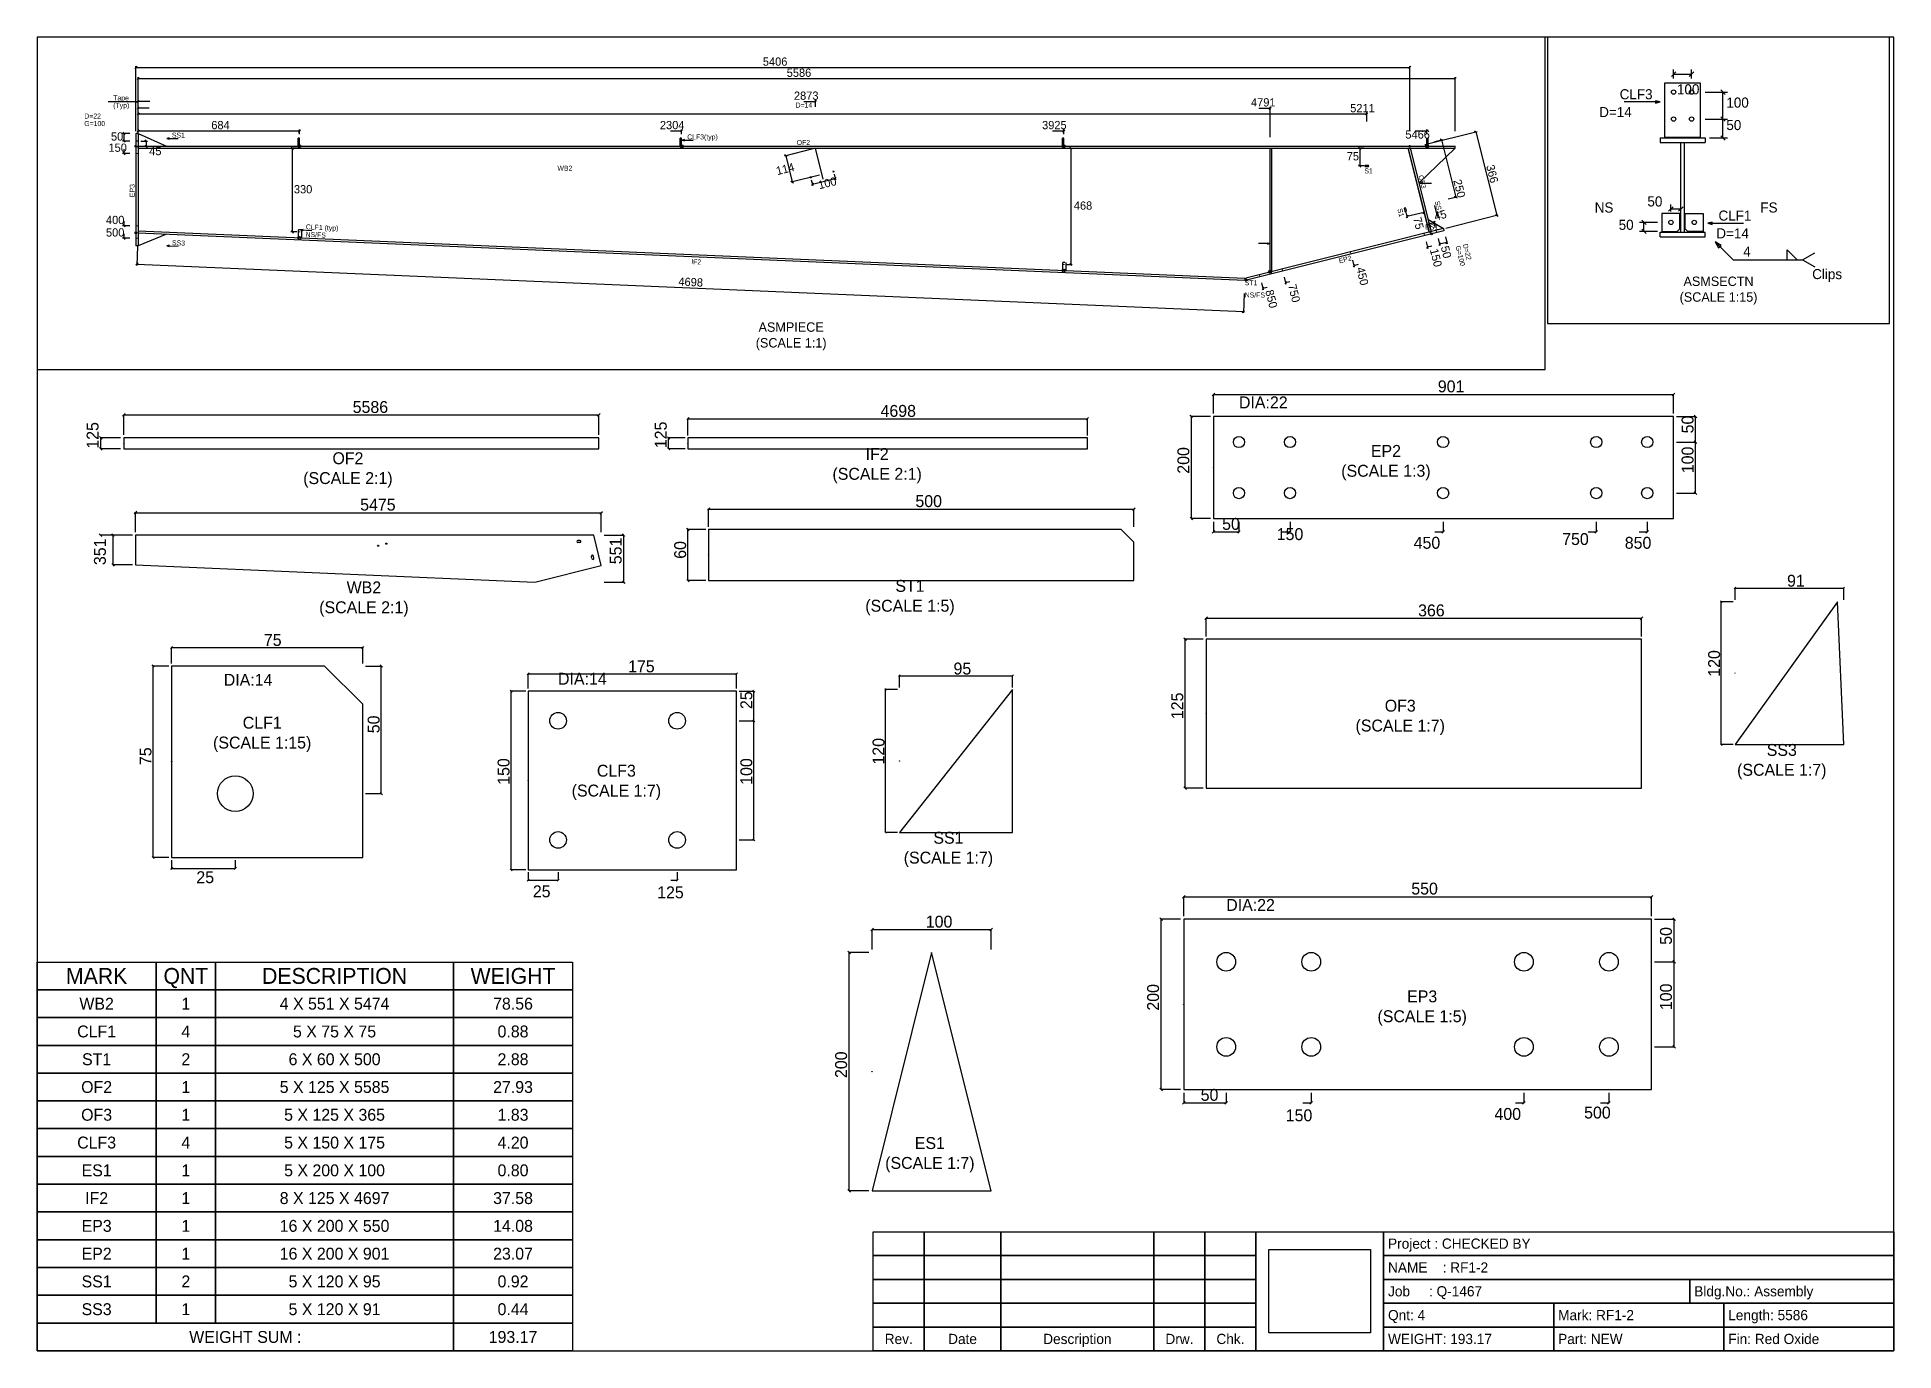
# Model space of a CAD drawing. Header units: metres. Extents: x 0 to 10915, y 0 to 7719.
import ezdxf
from ezdxf.enums import TextEntityAlignment as Align

# ---------------------------------------------------------------- set-up
doc = ezdxf.new("R2010")
doc.units = ezdxf.units.M
doc.linetypes.add('CONTIN', pattern=[0])
doc.linetypes.add('DASHED', pattern=[0])
for name, color, linetype in [('1', 7, 'CONTIN'), ('11', 7, 'CONTIN'), ('12', 3, 'CONTIN'), ('13', 3, 'CONTIN'), ('15', 6, 'CONTIN'), ('2', 7, 'CONTIN'), ('21', 7, 'CONTIN'), ('3', 1, 'CONTIN'), ('4', 1, 'CONTIN'), ('5', 7, 'CONTIN'), ('6', 6, 'CONTIN'), ('7', 3, 'DASHED'), ('8', 3, 'DASHED'), ('9', 7, 'CONTIN')]:
    doc.layers.add(name, color=color, linetype=linetype)
doc.styles.add('SIMPLEX', font='txt')
picture_1 = doc.add_image_def('image1.png', size_in_pixel=(229, 276))

# ---------------------------------------------------------------- blocks, each defined once
blk = doc.blocks.new('PART_TABLE_BLOCK')
for points in [[(0, 1960), (600, 1960), (600, 1820), (0, 1820)], [(600, 1960), (900, 1960), (900, 1820), (600, 1820)], [(900, 1960), (2100, 1960), (2100, 1820), (900, 1820)], [(2100, 1960), (2700, 1960), (2700, 1820), (2100, 1820)], [(0, 1820), (600, 1820), (600, 1680), (0, 1680)], [(600, 1820), (900, 1820), (900, 1680), (600, 1680)], [(900, 1820), (2100, 1820), (2100, 1680), (900, 1680)], [(2100, 1820), (2700, 1820), (2700, 1680), (2100, 1680)], [(0, 1680), (600, 1680), (600, 1540), (0, 1540)], [(600, 1680), (900, 1680), (900, 1540), (600, 1540)], [(900, 1680), (2100, 1680), (2100, 1540), (900, 1540)], [(2100, 1680), (2700, 1680), (2700, 1540), (2100, 1540)], [(0, 1540), (600, 1540), (600, 1400), (0, 1400)], [(600, 1540), (900, 1540), (900, 1400), (600, 1400)], [(900, 1540), (2100, 1540), (2100, 1400), (900, 1400)], [(2100, 1540), (2700, 1540), (2700, 1400), (2100, 1400)], [(0, 1400), (600, 1400), (600, 1260), (0, 1260)], [(600, 1400), (900, 1400), (900, 1260), (600, 1260)], [(900, 1400), (2100, 1400), (2100, 1260), (900, 1260)], [(2100, 1400), (2700, 1400), (2700, 1260), (2100, 1260)], [(0, 1260), (600, 1260), (600, 1120), (0, 1120)], [(600, 1260), (900, 1260), (900, 1120), (600, 1120)], [(900, 1260), (2100, 1260), (2100, 1120), (900, 1120)], [(2100, 1260), (2700, 1260), (2700, 1120), (2100, 1120)], [(0, 1120), (600, 1120), (600, 980), (0, 980)], [(600, 1120), (900, 1120), (900, 980), (600, 980)], [(900, 1120), (2100, 1120), (2100, 980), (900, 980)], [(2100, 1120), (2700, 1120), (2700, 980), (2100, 980)], [(0, 980), (600, 980), (600, 840), (0, 840)], [(600, 980), (900, 980), (900, 840), (600, 840)], [(900, 980), (2100, 980), (2100, 840), (900, 840)], [(2100, 980), (2700, 980), (2700, 840), (2100, 840)], [(0, 840), (600, 840), (600, 700), (0, 700)], [(600, 840), (900, 840), (900, 700), (600, 700)], [(900, 840), (2100, 840), (2100, 700), (900, 700)], [(2100, 840), (2700, 840), (2700, 700), (2100, 700)], [(0, 700), (600, 700), (600, 560), (0, 560)], [(600, 700), (900, 700), (900, 560), (600, 560)], [(900, 700), (2100, 700), (2100, 560), (900, 560)], [(2100, 700), (2700, 700), (2700, 560), (2100, 560)], [(0, 560), (600, 560), (600, 420), (0, 420)], [(600, 560), (900, 560), (900, 420), (600, 420)], [(900, 560), (2100, 560), (2100, 420), (900, 420)], [(2100, 560), (2700, 560), (2700, 420), (2100, 420)], [(0, 420), (600, 420), (600, 280), (0, 280)], [(600, 420), (900, 420), (900, 280), (600, 280)], [(900, 420), (2100, 420), (2100, 280), (900, 280)], [(2100, 420), (2700, 420), (2700, 280), (2100, 280)], [(0, 280), (600, 280), (600, 140), (0, 140)], [(600, 280), (900, 280), (900, 140), (600, 140)], [(900, 280), (2100, 280), (2100, 140), (900, 140)], [(2100, 280), (2700, 280), (2700, 140), (2100, 140)], [(0, 140), (2100, 140), (2100, 0), (0, 0)], [(2100, 140), (2700, 140), (2700, 0), (2100, 0)]]:
    blk.add_lwpolyline(points, close=True)
for s, height, p in [('MARK', 80, (300, 1890)), ('QNT', 80, (750, 1890)), ('DESCRIPTION', 80, (1500, 1890)), ('WEIGHT', 80, (2400, 1890)), ('WB2', 60, (300, 1750)), ('1', 60, (750, 1750)), ('4 X 551 X 5474', 60, (1500, 1750)), ('78.56', 60, (2400, 1750)), ('CLF1', 60, (300, 1610)), ('4', 60, (750, 1610)), ('5 X 75 X 75', 60, (1500, 1610)), ('0.88', 60, (2400, 1610)), ('ST1', 60, (300, 1470)), ('2', 60, (750, 1470)), ('6 X 60 X 500', 60, (1500, 1470)), ('2.88', 60, (2400, 1470)), ('OF2', 60, (300, 1330)), ('1', 60, (750, 1330)), ('5 X 125 X 5585', 60, (1500, 1330)), ('27.93', 60, (2400, 1330)), ('OF3', 60, (300, 1190)), ('1', 60, (750, 1190)), ('5 X 125 X 365', 60, (1500, 1190)), ('1.83', 60, (2400, 1190)), ('CLF3', 60, (300, 1050)), ('4', 60, (750, 1050)), ('5 X 150 X 175', 60, (1500, 1050)), ('4.20', 60, (2400, 1050)), ('ES1', 60, (300, 910)), ('1', 60, (750, 910)), ('5 X 200 X 100', 60, (1500, 910)), ('0.80', 60, (2400, 910)), ('IF2', 60, (300, 770)), ('1', 60, (750, 770)), ('8 X 125 X 4697', 60, (1500, 770)), ('37.58', 60, (2400, 770)), ('EP3', 60, (300, 630)), ('1', 60, (750, 630)), ('16 X 200 X 550', 60, (1500, 630)), ('14.08', 60, (2400, 630)), ('EP2', 60, (300, 490)), ('1', 60, (750, 490)), ('16 X 200 X 901', 60, (1500, 490)), ('23.07', 60, (2400, 490)), ('SS1', 60, (300, 350)), ('2', 60, (750, 350)), ('5 X 120 X 95', 60, (1500, 350)), ('0.92', 60, (2400, 350)), ('SS3', 60, (300, 210)), ('1', 60, (750, 210)), ('5 X 120 X 91', 60, (1500, 210)), ('0.44', 60, (2400, 210)), ('WEIGHT SUM :', 60, (1050, 70)), ('193.17', 60, (2400, 70))]:
    blk.add_text(s, height=height).set_placement(p, align=Align.MIDDLE_CENTER)
blk = doc.blocks.new('Title_Block')
for points in [[(-6000, 700), (-5700, 700), (-5700, 560), (-6000, 560)], [(-5700, 700), (-5250, 700), (-5250, 560), (-5700, 560)], [(-5250, 700), (-4350, 700), (-4350, 560), (-5250, 560)], [(-4350, 700), (-4050, 700), (-4050, 560), (-4350, 560)], [(-4050, 700), (-3750, 700), (-3750, 560), (-4050, 560)], [(-3750, 700), (-3000, 700), (-3000, 0), (-3750, 0)], [(-3000, 700), (0, 700), (0, 560), (-3000, 560)], [(-6000, 560), (-5700, 560), (-5700, 420), (-6000, 420)], [(-5700, 560), (-5250, 560), (-5250, 420), (-5700, 420)], [(-5250, 560), (-4350, 560), (-4350, 420), (-5250, 420)], [(-4350, 560), (-4050, 560), (-4050, 420), (-4350, 420)], [(-4050, 560), (-3750, 560), (-3750, 420), (-4050, 420)], [(-3000, 560), (0, 560), (0, 420), (-3000, 420)], [(-6000, 420), (-5700, 420), (-5700, 280), (-6000, 280)], [(-5700, 420), (-5250, 420), (-5250, 280), (-5700, 280)], [(-5250, 420), (-4350, 420), (-4350, 280), (-5250, 280)], [(-4350, 420), (-4050, 420), (-4050, 280), (-4350, 280)], [(-4050, 420), (-3750, 420), (-3750, 280), (-4050, 280)], [(-3000, 420), (-1200, 420), (-1200, 280), (-3000, 280)], [(-1200, 420), (0, 420), (0, 280), (-1200, 280)], [(-6000, 280), (-5700, 280), (-5700, 140), (-6000, 140)], [(-5700, 280), (-5250, 280), (-5250, 140), (-5700, 140)], [(-5250, 280), (-4350, 280), (-4350, 140), (-5250, 140)], [(-4350, 280), (-4050, 280), (-4050, 140), (-4350, 140)], [(-4050, 280), (-3750, 280), (-3750, 140), (-4050, 140)], [(-3000, 280), (-2000, 280), (-2000, 140), (-3000, 140)], [(-2000, 280), (-1000, 280), (-1000, 140), (-2000, 140)], [(-1000, 280), (0, 280), (0, 140), (-1000, 140)], [(-6000, 140), (-5700, 140), (-5700, 0), (-6000, 0)], [(-5700, 140), (-5250, 140), (-5250, 0), (-5700, 0)], [(-5250, 140), (-4350, 140), (-4350, 0), (-5250, 0)], [(-4350, 140), (-4050, 140), (-4050, 0), (-4350, 0)], [(-4050, 140), (-3750, 140), (-3750, 0), (-4050, 0)], [(-3000, 140), (-2000, 140), (-2000, 0), (-3000, 0)], [(-2000, 140), (-1000, 140), (-1000, 0), (-2000, 0)], [(-1000, 140), (0, 140), (0, 0), (-1000, 0)]]:
    blk.add_lwpolyline(points, close=True)
for s, p in [(' Project : CHECKED BY', (-2996, 630)), (' NAME    : RF1-2', (-2996, 490)), (' Job     : Q-1467', (-2996, 350)), (' Bldg.No.: Assembly', (-1196, 350)), (' Qnt: 4', (-2996, 210)), (' Mark: RF1-2', (-1996, 210)), (' Length: 5586', (-996, 210)), (' WEIGHT: 193.17', (-2996, 70)), (' Part: NEW', (-1996, 70)), (' Fin: Red Oxide', (-996, 70))]:
    blk.add_text(s, height=60).set_placement(p, align=Align.MIDDLE_LEFT)
for s, p in [('Rev.', (-5850, 70)), ('Date', (-5475, 70)), ('Description', (-4800, 70)), ('Drw.', (-4200, 70)), ('Chk.', (-3900, 70))]:
    blk.add_text(s, height=60).set_placement(p, align=Align.MIDDLE_CENTER)
image = blk.add_image(picture_1, insert=(-3674, 105), size_in_units=(598, 490))
blk = doc.blocks.new('SLOTTD')
at = {"layer": '6'}
for p, q in [((-25.4, 12.7), (25.4, 12.7)), ((-25.4, -12.7), (25.4, -12.7))]:
    blk.add_line(p, q, dxfattribs=at)
for centre, start, end in [((-25.4, 0), 90, 270), ((25.4, 0), 270, 90)]:
    blk.add_arc(centre, 12.7, start, end, dxfattribs=at)
blk = doc.blocks.new('CIRCLE')
at = {"layer": '1'}
blk.add_circle((0, 0), 10.2, dxfattribs=at)
blk = doc.blocks.new('ARROW')
at = {"layer": '2'}
blk.add_line((-0.635, -0.635), (0.635, 0.635), dxfattribs=at)
blk = doc.blocks.new('FLGHOL')
at = {"layer": '6'}
blk.add_solid([(-6.35, 0), (6.35, 0), (-6.35, 25.4), (6.35, 25.4)], dxfattribs=at)
blk = doc.blocks.new('GRTCLPB')
at = {"layer": '13'}
for p, q in [((-12.7, 0), (-12.7, 152.4)), ((-12.7, 152.4), (12.7, 152.4)), ((-12.7, 0), (12.7, 0)), ((12.7, 0), (12.7, 152.4))]:
    blk.add_line(p, q, dxfattribs=at)
at = {"layer": '6'}
for points in [[(-12.7, 119.38), (12.7, 119.38), (-12.7, 134.62), (12.7, 134.62)], [(-12.7, 68.58), (12.7, 68.58), (-12.7, 83.82), (12.7, 83.82)]]:
    blk.add_solid(points, dxfattribs=at)
blk = doc.blocks.new('ARROWP')
for p, q in [((0, 0), (-1.27, 0.317)), ((-1.27, 0.317), (-1.27, -0.317)), ((-1.27, -0.317), (0, 0))]:
    blk.add_line(p, q)
blk = doc.blocks.new('BRCCLP')
at = {"layer": '1'}
blk.add_solid([(-12.7, 68.58), (12.7, 68.58), (-12.7, 83.82), (12.7, 83.82)], dxfattribs=at)
at = {"layer": '2'}
for p in [(-12.7, 101.6), (12.7, 0)]:
    blk.add_line(p, (12.7, 101.6), dxfattribs=at)
blk = doc.blocks.new('FLAT_ASMPIECE')
at = {"layer": '1'}
for p, q in [((428.524, 937.45), (428.523, 945.948)), ((428.523, 945.948), (6014.213, 945.948)), ((6014.213, 937.45), (6014.213, 945.948)), ((428.524, 937.45), (428.522, 586.767)), ((428.524, 937.45), (6014.213, 937.45)), ((5903.453, 581.515), (5814.463, 937.45)), ((5814.983, 935.389), (5823.223, 937.45)), ((5814.983, 935.389), (5903.453, 581.515)), ((5823.223, 937.45), (5911.693, 583.576)), ((6014.213, 937.45), (5860.183, 789.6)), ((428.865, 586.752), (428.523, 578.26)), ((428.523, 578.26), (5121.963, 377.744)), ((428.865, 586.752), (5122.323, 386.235)), ((1120.623, 591.556), (1120.623, 557.198)), ((5903.453, 581.515), (5911.693, 583.576)), ((4362.223, 453.065), (4362.223, 418.707)), ((5122.323, 386.235), (5121.963, 377.744))]:
    blk.add_line(p, q, dxfattribs=at)
at = {"layer": '12'}
for p, q in [((428.523, 999.868), (419.08, 999.868)), ((419.08, 999.868), (419.08, 524.348)), ((428.523, 999.868), (428.523, 524.348)), ((5964.003, 596.654), (5126.213, 387.206)), ((5966.293, 587.492), (5128.503, 378.044)), ((5964.003, 596.654), (5966.293, 587.492)), ((428.523, 524.348), (419.08, 524.348)), ((5126.213, 387.206), (5128.503, 378.044))]:
    blk.add_line(p, q, dxfattribs=at)
at = {"layer": '15'}
for centre in [(1112.123, 945.948), (2732.924, 945.948), (4353.724, 945.948), (5894.522, 945.948), (1112.124, 557.561), (4353.724, 419.07), (5229.216, 413.665)]:
    blk.add_circle(centre, 6.346, dxfattribs=at)
at = {"layer": '2'}
for p, q in [((419.08, 1010.133), (419.08, 1285.9)), ((419.08, 1280.234), (5821.103, 1280.234)), ((5821.103, 1010.133), (5821.103, 1285.9)), ((428.523, 1010.133), (428.523, 1238.684)), ((428.523, 1233.019), (6014.213, 1233.019)), ((6014.213, 1010.133), (6014.213, 1238.684)), ((428.524, 1113.092), (428.524, 1141.421)), ((477.628, 1135.756), (428.524, 1135.756)), ((428.524, 1001.634), (428.524, 1113.092)), ((475.739, 1107.427), (428.524, 1107.427)), ((3252.236, 1135.756), (3301.34, 1135.756)), ((3301.34, 1113.092), (3301.34, 1141.421)), ((5182.003, 1107.427), (5229.213, 1107.427)), ((5229.213, 984.666), (5229.213, 1113.092)), ((428.524, 1050.767), (428.524, 1088.539)), ((428.524, 1082.874), (5639.463, 1082.874)), ((5639.463, 1050.767), (5639.463, 1088.539)), ((392.64, 999.868), (362.421, 999.868)), ((392.64, 968.14), (362.421, 968.14)), ((368.087, 999.868), (368.087, 968.14)), ((428.523, 996.941), (428.523, 1016.772)), ((428.523, 1011.106), (1112.124, 1011.106)), ((439.855, 968.14), (468.185, 968.14)), ((439.855, 945.948), (468.185, 945.948)), ((462.519, 968.14), (462.519, 945.948)), ((1112.124, 996.941), (1112.124, 1016.772)), ((2685.707, 1011.106), (2732.923, 1011.106)), ((2732.923, 996.941), (2732.923, 1016.772)), ((4306.508, 1011.106), (4353.724, 1011.106)), ((4353.724, 996.941), (4353.724, 1016.772)), ((5847.303, 1011.106), (5894.523, 1011.106)), ((5885.493, 953.017), (6107.223, 1008.448)), ((5894.523, 996.941), (5894.523, 1016.772)), ((5924.393, 964.934), (5961.043, 974.095)), ((5955.543, 972.721), (6016.183, 730.185)), ((6101.723, 1007.074), (6190.193, 653.201)), ((392.64, 915.258), (362.421, 915.258)), ((368.087, 934.144), (368.087, 915.258)), ((1100.792, 937.45), (1076.24, 937.45)), ((1081.906, 937.45), (1081.906, 583.058)), ((3290.347, 934.701), (3169.514, 904.491)), ((3175.011, 905.865), (3202.773, 794.823)), ((4365.056, 937.45), (4389.607, 937.45)), ((4383.942, 937.45), (4383.942, 444.566)), ((5628.133, 937.45), (5603.583, 937.45)), ((5609.243, 937.45), (5609.243, 862.45)), ((3318.109, 823.659), (3197.276, 793.448)), ((3283.345, 803.287), (3289.3, 779.468)), ((3287.926, 784.965), (3384.939, 809.221)), ((3380.358, 827.543), (3386.314, 803.724)), ((5628.133, 862.45), (5603.583, 862.45)), ((5985.033, 722.398), (6021.673, 731.559)), ((5805.083, 665.731), (5811.043, 641.912)), ((5882.423, 665.599), (5809.663, 647.409)), ((5877.843, 683.921), (5883.803, 660.102)), ((5973.963, 599.142), (6195.693, 654.575)), ((392.64, 608.957), (362.421, 608.957)), ((392.64, 556.076), (362.421, 556.076)), ((368.087, 627.844), (368.087, 608.957)), ((368.087, 574.963), (368.087, 556.076)), ((1100.792, 583.058), (1076.24, 583.058)), ((5908.943, 594.569), (5902.073, 622.053)), ((5903.453, 616.556), (5924.973, 621.938)), ((5930.473, 599.951), (5923.603, 627.434)), ((5941.923, 554.145), (5949.253, 524.829)), ((5972.703, 561.841), (5980.033, 532.525)), ((5890.623, 541.32), (5897.953, 512.004)), ((5914.903, 522.08), (5896.573, 517.5)), ((5978.663, 538.021), (5947.883, 530.326)), ((422.88, 446.178), (5116.313, 245.661)), ((4365.056, 444.566), (4389.607, 444.566)), ((5578.413, 463.269), (5585.743, 433.953)), ((5602.693, 444.03), (5584.373, 439.449)), ((5119.543, 321.137), (5116.073, 240)), ((5192.513, 366.793), (5199.843, 337.477)), ((5216.793, 347.554), (5198.473, 342.974)), ((5288.993, 390.912), (5296.323, 361.596)), ((5313.263, 371.673), (5294.943, 367.093))]:
    blk.add_line(p, q, dxfattribs=at)
at = {"layer": '3'}
for p, q in [((428.523, 1002.607), (428.523, 1191.47)), ((428.523, 1134.81), (301.608, 1134.81)), ((550.412, 978.717), (597.627, 978.717)), ((2735.756, 971.444), (2782.972, 971.444)), ((5865.853, 789.6), (5913.073, 789.6)), ((5939.003, 648.775), (5927.553, 694.581)), ((1118.147, 591.193), (1165.32, 589.178)), ((426.105, 521.654), (422.638, 440.517)), ((550.301, 524.267), (597.473, 522.252)), ((5227.323, 532.965), (5180.103, 532.961))]:
    blk.add_line(p, q, dxfattribs=at)
at = {"layer": '8'}
blk.add_line((3334.233, 805.888), (3301.34, 937.45), dxfattribs=at)
at = {"layer": '9'}
for p, q in [((428.523, 999.868), (548.523, 945.948)), ((5229.213, 413.665), (5229.223, 937.45)), ((5229.223, 937.45), (5234.893, 937.45)), ((5234.893, 937.45), (5234.883, 413.665)), ((5898.413, 636.682), (5964.003, 596.654)), ((548.414, 573.138), (428.523, 524.348))]:
    blk.add_line(p, q, dxfattribs=at)
at = {"layer": '1', "yscale": 0.223, "zscale": 0.223}
for p, xscale in [((1109.29, 945.948), -0.223), ((2730.09, 945.948), -0.223), ((4350.891, 945.948), -0.223), ((5897.353, 945.948), 0.223)]:
    blk.add_blockref('GRTCLPB', p, dxfattribs=dict(at, xscale=xscale))
at = {"layer": '15', "xscale": 0.3720000000000001, "yscale": 0.3720000000000001, "zscale": 0.3720000000000001}
for p in [(419.08, 945.948), (5821.103, 945.948), (419.08, 578.663), (5913.983, 574.414), (5128.503, 378.044)]:
    blk.add_blockref('CIRCLE', p, dxfattribs=at)
at = {"layer": '2', "xscale": 7.435999999999999, "yscale": 7.435999999999999, "zscale": 7.435999999999999}
for p, rotation in [((419.08, 1280.234), 180), ((428.523, 1233.019), 180), ((428.524, 1135.756), 180), ((428.524, 1107.427), 180), ((428.524, 1082.874), 180), ((368.087, 999.868), 90), ((368.087, 968.14), 270), ((428.523, 1011.106), 180), ((462.519, 968.14), 90), ((462.519, 945.948), 270), ((5955.543, 972.721), 104.036), ((6101.723, 1007.074), 104.036), ((368.087, 915.258), 270), ((1081.906, 937.45), 90), ((3175.011, 905.865), 104.037), ((4383.942, 937.45), 90), ((5609.243, 937.45), 90), ((5609.243, 862.45), 270), ((3202.773, 794.823), 284.037), ((3287.926, 784.965), 194.0369999999999), ((3384.939, 809.221), 14.037), ((6016.183, 730.185), 284.036), ((5809.663, 647.409), 194.036), ((5882.423, 665.599), 14.036), ((6190.193, 653.201), 284.036), ((368.087, 608.957), 270), ((368.087, 556.076), 270), ((1081.906, 583.058), 270), ((5903.453, 616.556), 14.03599999999999), ((5924.973, 621.938), 194.036), ((5896.573, 517.5), 194.036), ((5947.883, 530.326), 194.036), ((5978.663, 538.021), 14.036), ((4383.942, 444.566), 270), ((5584.373, 439.449), 194.036), ((5198.473, 342.974), 194.036), ((5294.943, 367.093), 194.036), ((5116.313, 245.661), 357.554)]:
    blk.add_blockref('ARROW', p, dxfattribs=dict(at, rotation=rotation))
at = {"layer": '2'}
for name, p, xscale, yscale, zscale in [('ARROW', (5821.103, 1280.234), 7.435999999999999, 7.435999999999999, 7.435999999999999), ('ARROW', (6014.213, 1233.019), 7.435999999999999, 7.435999999999999, 7.435999999999999), ('ARROW', (3301.34, 1135.756), 7.435999999999999, 7.435999999999999, 7.435999999999999), ('ARROW', (5229.213, 1107.427), 7.435999999999999, 7.435999999999999, 7.435999999999999), ('ARROW', (5639.463, 1082.874), 7.435999999999999, 7.435999999999999, 7.435999999999999), ('ARROW', (1112.124, 1011.106), 7.435999999999999, 7.435999999999999, 7.435999999999999), ('ARROW', (2732.923, 1011.106), 7.435999999999999, 7.435999999999999, 7.435999999999999), ('ARROW', (4353.724, 1011.106), 7.435999999999999, 7.435999999999999, 7.435999999999999), ('ARROW', (5894.523, 1011.106), 7.435999999999999, 7.435999999999999, 7.435999999999999), ('CIRCLE', (3280.596, 814.28), 0.223, 0.223, 0.223), ('CIRCLE', (3377.61, 838.536), 0.223, 0.223, 0.223)]:
    blk.add_blockref(name, p, dxfattribs=dict(at, xscale=xscale, yscale=yscale, zscale=zscale))
at = {"layer": '3', "xscale": 7.435999999999999, "yscale": 7.435999999999999, "zscale": 7.435999999999999}
blk.add_blockref('ARROW', (428.523, 1134.81), dxfattribs=at)
for name, p, rotation in [('ARROWP', (550.412, 978.717), 180), ('ARROWP', (2735.756, 971.444), 180), ('ARROWP', (5865.853, 789.6), 180), ('ARROWP', (5939.003, 648.775), 284.036), ('ARROWP', (1118.147, 591.193), 177.554), ('ARROWP', (550.301, 524.267), 177.554), ('ARROWP', (5227.323, 532.965), 0.004), ('ARROW', (422.88, 446.178), 177.554)]:
    blk.add_blockref(name, p, dxfattribs=dict(at, rotation=rotation))
at = {"layer": '6'}
for name, p, xscale, yscale, zscale, rotation in [('FLGHOL', (419.08, 968.14), 0.335, 0.3720000000000001, 0.3720000000000001, 270), ('FLGHOL', (419.08, 915.258), 0.335, 0.3720000000000001, 0.3720000000000001, 270), ('SLOTTD', (5802.333, 676.724), 0.223, 0.223, 0.223, 284.036), ('FLGHOL', (419.08, 608.957), 0.335, 0.3720000000000001, 0.3720000000000001, 270), ('FLGHOL', (419.08, 556.076), 0.335, 0.3720000000000001, 0.3720000000000001, 270), ('FLGHOL', (5881.923, 576.132), 0.335, 0.3720000000000001, 0.3720000000000001, 194.036), ('FLGHOL', (5933.223, 588.958), 0.335, 0.3720000000000001, 0.3720000000000001, 194.036), ('FLGHOL', (5569.713, 498.081), 0.335, 0.3720000000000001, 0.3720000000000001, 194.036), ('FLGHOL', (5183.813, 401.606), 0.335, 0.3720000000000001, 0.3720000000000001, 194.036), ('FLGHOL', (5280.283, 425.725), 0.335, 0.3720000000000001, 0.3720000000000001, 194.036)]:
    blk.add_blockref(name, p, dxfattribs=dict(at, xscale=xscale, yscale=yscale, zscale=zscale, rotation=rotation))
at = {"layer": '6', "xscale": 0.223, "yscale": 0.223, "zscale": 0.223}
blk.add_blockref('SLOTTD', (5639.463, 862.45), dxfattribs=at)
at = {"layer": '7', "xscale": -0.335, "yscale": 0.335, "zscale": 0.335}
for p in [(1112.124, 557.561), (4353.724, 419.07)]:
    blk.add_blockref('BRCCLP', p, dxfattribs=at)
at = {"insert": (3197.847, 140), "char_height": 40, "attachment_point": 5}
blk.add_mtext('ASMPIECE\\P(SCALE 1:1)', dxfattribs=at)
at = {"layer": '11', "style": 'SIMPLEX'}
for s, p in [('5406', (3077.785, 1287.285)), ('5586', (3179.064, 1240.07)), ('2873', (3209.679, 1142.807)), ('4791', (5148.133, 1114.477)), ('5211', (5568.953, 1089.925)), ('684', (738.595, 1018.157)), ('2304', (2641.262, 1018.157)), ('3925', (4262.062, 1018.157)), ('150', (302.489, 922.309)), ('50', (313.065, 969.902)), ('5466', (5802.863, 978.157)), ('45', (475.235, 907.711)), ('75', (5554.223, 885.849)), ('330', (1088.957, 746.152)), ('468', (4396.658, 676.906)), ('400', (291.913, 616.008)), ('500', (291.913, 563.127))]:
    blk.add_text(s, height=35, dxfattribs=at).set_placement(p)
for s, rotation, p in [('114', 14.037, (3138.934, 823.317)), ('366', 284.036, (6145.103, 862.629)), ('100', 14.037, (3317.622, 763.318)), ('250', 284.036, (6005.913, 800.299)), ('75', 284.036, (5835.453, 640.747)), ('45', 14.036, (5930.103, 630.489)), ('150', 284.036, (5906.503, 506.874)), ('50', 284.036, (5952.673, 518.417)), ('450', 284.036, (5594.293, 428.823)), ('4698', 357.554, (2719.145, 355.132)), ('850', 284.036, (5208.393, 332.347)), ('750', 284.036, (5304.873, 356.466))]:
    blk.add_text(s, height=35, rotation=rotation, dxfattribs=at).set_placement(p)
at = {"layer": '21', "style": 'SIMPLEX'}
for s, p in [('D=14', (3216.729, 1109.692)), ('G=100', (200, 1031.598)), ('D=22', (200, 1063.327))]:
    blk.add_text(s, height=21.153, dxfattribs=at).set_placement(p)
for s, p in [('G=100', (6015.393, 521.898)), ('D=22', (6046.183, 529.594))]:
    blk.add_text(s, height=21.153, rotation=284.036, dxfattribs=at).set_placement(p)
at = {"layer": '3', "style": 'SIMPLEX'}
for s, p in [('Tape', (322.76, 1140.099)), ('(Typ)', (322.76, 1108.37)), ('SS1', (571.564, 982.242)), ('CLF3(typ)', (2756.908, 974.97)), ('OF2', (3221.37, 951.236)), ('WB2', (2206.732, 842.264)), ('S1', (5628.893, 830.721)), ('ES1', (5887.003, 593.125))]:
    blk.add_text(s, height=21.153, dxfattribs=at).set_placement(p)
for s, rotation, p in [('OF3', 284.036, (5857.913, 820.492)), ('EP3', 90, (413.792, 730.38)), ('SS1', 284.036, (5927.033, 711.193)), ('S1', 284.036, (5768.993, 679.289)), ('NS/FS', 357.554, (1138.077, 562.113)), ('CLF1 (typ)', 357.554, (1139.431, 593.813)), ('SS3', 357.554, (571.584, 526.887)), ('EP2', 14.036, (5523.033, 449.421)), ('IF2', 357.554, (2773.886, 446.302)), ('ST1', 0.004, (5121.553, 356.483)), ('NS/FS', 0.004, (5121.553, 304.754))]:
    blk.add_text(s, height=21.153, rotation=rotation, dxfattribs=at).set_placement(p)
blk = doc.blocks.new('FLAT_ASMSECTN')
at = {"layer": '1'}
for p, q in [((477.365, 787.11), (667.865, 787.11)), ((477.365, 787.11), (477.365, 768.06)), ((477.365, 768.06), (667.865, 768.06)), ((564.995, 387.06), (564.995, 768.06)), ((580.235, 387.06), (580.235, 768.06)), ((667.865, 787.11), (667.865, 768.06)), ((477.365, 368.01), (477.365, 387.06)), ((477.365, 387.06), (667.865, 387.06)), ((477.365, 368.01), (667.865, 368.01)), ((667.865, 368.01), (667.865, 387.06))]:
    blk.add_line(p, q, dxfattribs=at)
at = {"layer": '13'}
for p, q in [((648.815, 1019.52), (496.415, 1019.52)), ((496.415, 1019.52), (496.415, 790.92)), ((648.815, 790.92), (648.815, 1019.52)), ((496.415, 790.92), (648.815, 790.92)), ((561.185, 467.07), (484.985, 467.07)), ((484.985, 467.07), (484.985, 390.87)), ((561.185, 402.3), (549.755, 390.87)), ((561.185, 402.3), (561.185, 467.07)), ((584.045, 467.07), (660.245, 467.07)), ((584.045, 402.3), (584.045, 467.07)), ((584.045, 402.3), (595.475, 390.87)), ((660.245, 467.07), (660.245, 390.87)), ((484.985, 390.87), (549.755, 390.87)), ((660.245, 390.87), (595.475, 390.87))]:
    blk.add_line(p, q, dxfattribs=at)
at = {"layer": '3'}
for p, q in [((534.515, 1038.57), (534.515, 1076.67)), ((534.515, 1057.62), (610.715, 1057.62)), ((610.715, 1038.57), (610.715, 1076.67)), ((667.865, 981.42), (763.115, 981.42)), ((744.065, 787.11), (744.065, 981.42)), ((477.365, 939.51), (324.965, 939.51)), ((667.865, 867.12), (763.115, 867.12)), ((686.915, 787.11), (763.115, 787.11)), ((523.085, 474.69), (523.085, 505.17)), ((523.085, 486.12), (564.995, 486.12)), ((564.995, 486.12), (564.995, 505.17)), ((465.935, 428.97), (389.735, 428.97)), ((408.785, 390.87), (408.785, 428.97)), ((679.295, 425.16), (831.695, 425.16)), ((465.935, 390.87), (389.735, 390.87))]:
    blk.add_line(p, q, dxfattribs=at)
at = {"layer": '4'}
for p, q in [((710.54, 346.68), (787.34, 269.865)), ((787.34, 269.865), (1068.98, 269.865)), ((1015.64, 312.54), (1058.315, 269.865)), ((1015.64, 269.865), (1015.64, 312.54)), ((1068.98, 269.865), (1081.79, 269.865)), ((1081.79, 269.865), (1132.985, 299.73)), ((1081.79, 269.865), (1132.985, 240))]:
    blk.add_line(p, q, dxfattribs=at)
at = {"layer": '1', "xscale": 15, "yscale": 15, "zscale": 15}
for p, rotation in [((534.515, 1057.62), 180), ((744.065, 981.42), 90), ((744.065, 867.12), 270), ((744.065, 867.12), 90), ((744.065, 787.11), 270), ((564.995, 486.12), 180), ((408.785, 428.97), 270), ((408.785, 390.87), 90)]:
    blk.add_blockref('ARROW', p, dxfattribs=dict(at, rotation=rotation))
at = {"layer": '1'}
for name, p, xscale, yscale, zscale in [('ARROW', (610.715, 1057.62), 15, 15, 15), ('CIRCLE', (534.515, 981.42), 0.9, 0.9, 0.9), ('CIRCLE', (610.715, 981.42), 0.9, 0.9, 0.9), ('CIRCLE', (534.515, 867.12), 0.9, 0.9, 0.9), ('CIRCLE', (610.715, 867.12), 0.9, 0.9, 0.9), ('ARROW', (523.085, 486.12), 15, 15, 15), ('CIRCLE', (523.085, 428.97), 0.9, 0.9, 0.9), ('CIRCLE', (622.145, 428.97), 0.9, 0.9, 0.9)]:
    blk.add_blockref(name, p, dxfattribs=dict(at, xscale=xscale, yscale=yscale, zscale=zscale))
at = {"layer": '3', "xscale": 15, "yscale": 15, "zscale": 15}
blk.add_blockref('ARROWP', (477.365, 939.51), dxfattribs=at)
at = {"layer": '3', "xscale": 15, "yscale": 15, "zscale": 15, "rotation": 180}
blk.add_blockref('ARROWP', (679.295, 425.16), dxfattribs=at)
at = {"layer": '4', "xscale": 22.5, "yscale": 22.5, "zscale": 22.5, "rotation": 135}
blk.add_blockref('ARROWP', (710.54, 346.68), dxfattribs=at)
at = {"insert": (725.172, 140), "char_height": 40, "attachment_point": 5}
blk.add_mtext('ASMSECTN\\P(SCALE 1:15)', dxfattribs=at)
at = {"layer": '1', "style": 'SIMPLEX'}
for s, p in [('CLF3', (305.915, 950.94)), ('CLF1', (725.015, 436.59))]:
    blk.add_text(s, height=42.675, dxfattribs=at).set_placement(p)
at = {"layer": '21', "style": 'SIMPLEX'}
for p in [(219.05, 875.505), (715.865, 361.155)]:
    blk.add_text('D=14', height=42.675, dxfattribs=at).set_placement(p)
at = {"layer": '3', "style": 'SIMPLEX'}
for s, p in [('100', (548.735, 971.84)), ('100', (758.285, 915.63)), ('50', (758.285, 820.38)), ('NS', (200, 470.88)), ('50', (423.515, 496.53)), ('FS', (902.555, 470.88)), ('50', (301.595, 397.47))]:
    blk.add_text(s, height=42.675, dxfattribs=at).set_placement(p)
at = {"layer": '4', "style": 'SIMPLEX'}
blk.add_text('Clips', height=42.675, dxfattribs=at).set_placement((1122.32, 188.535))
at = {"layer": '5', "style": 'SIMPLEX'}
blk.add_text('4', height=42.675, dxfattribs=at).set_placement((830.015, 284.085))

msp = doc.modelspace()

# ---------------------------------------------------------------- linework, layer by layer
msp.add_lwpolyline([(0, 0), (10915, 0), (10915, 7719), (0, 7719)], close=True)
for points in [[(0, 5767), (8865, 5767), (8865, 7719), (0, 7719), (0, 5767)], [(8879, 6036), (10889, 6036), (10889, 7719), (8879, 7719), (8879, 6036)]]:
    msp.add_lwpolyline(points)
at = {"layer": '3', "linetype": 'Continuous'}
for p, q in [((6915, 5490), (6915, 4890)), ((9619, 5490), (6915, 5490)), ((9619, 4890), (9619, 5490)), ((509, 5364), (509, 5301)), ((3301, 5364), (509, 5364)), ((3301, 5301), (3301, 5364)), ((3825, 5364), (3825, 5301)), ((6174, 5364), (3825, 5364)), ((6174, 5301), (6174, 5364)), ((509, 5301), (3301, 5301)), ((3825, 5301), (6174, 5301)), ((3947, 4826), (3947, 4526)), ((6372, 4826), (3947, 4826)), ((6447, 4751), (6372, 4826)), ((6915, 4890), (9619, 4890)), ((579, 4793), (579, 4618)), ((3272, 4793), (579, 4793)), ((3316, 4615), (3272, 4793)), ((6447, 4526), (6447, 4751)), ((579, 4618), (2925, 4517)), ((2925, 4517), (3316, 4615)), ((3947, 4526), (6447, 4526)), ((10584, 4402), (9981, 3562)), ((10620, 3562), (10584, 4402)), ((10584, 4402), (10584, 4402)), ((6872, 4181), (6872, 3306)), ((9431, 4181), (6872, 4181)), ((9431, 3306), (9431, 4181)), ((790, 4024), (790, 2899)), ((1690, 4024), (790, 4024)), ((1915, 3799), (1690, 4024)), ((2887, 3877), (2887, 2827)), ((4112, 3877), (2887, 3877)), ((4112, 2827), (4112, 3877)), ((5734, 3886), (5069, 3046)), ((5734, 3046), (5734, 3886)), ((1915, 2899), (1915, 3799)), ((9981, 3562), (10620, 3562)), ((6872, 3306), (9431, 3306)), ((5069, 3046), (5734, 3046)), ((790, 2899), (1915, 2899)), ((2887, 2827), (4112, 2827)), ((6740, 2536), (6740, 1536)), ((9490, 2536), (6740, 2536)), ((9490, 1536), (9490, 2536)), ((5258, 2340), (4908, 940)), ((5608, 940), (5258, 2340)), ((5258, 2340), (5258, 2340)), ((6740, 1536), (9490, 1536)), ((4908, 940), (5608, 940))]:
    msp.add_line(p, q, dxfattribs=at)
at = {"layer": '4', "linetype": 'Continuous'}
for p, q in [((3191, 4761), (3178, 4761)), ((3191, 4749), (3178, 4749)), ((3261, 4655), (3258, 4667)), ((3273, 4658), (3270, 4670))]:
    msp.add_line(p, q, dxfattribs=at)
for centre, radius in [((7065, 5340), 33), ((7365, 5340), 33), ((8265, 5340), 33), ((9165, 5340), 33), ((9465, 5340), 33), ((7065, 5040), 33), ((7365, 5040), 33), ((8265, 5040), 33), ((9165, 5040), 33), ((9465, 5040), 33), ((2005, 4731), 3.5), ((2053, 4743), 3.5), ((3062, 3702), 49), ((3762, 3702), 49), ((1165, 3274), 105), ((3062, 3002), 49), ((3762, 3002), 49), ((6990, 2286), 55), ((7490, 2286), 55), ((8740, 2286), 55), ((9240, 2286), 55), ((6990, 1786), 55), ((7490, 1786), 55), ((8740, 1786), 55), ((9240, 1786), 55)]:
    msp.add_circle(centre, radius, dxfattribs=at)
for centre, start, end in [((3178, 4755), 90, 270), ((3191, 4755), 270, 90), ((3264, 4669), 14.0363, 194.0363), ((3267, 4656), 194.0363, 14.0363)]:
    msp.add_arc(centre, 6, start, end, dxfattribs=at)
at = {"layer": '5', "linetype": 'Continuous'}
for p, q in [((508, 5333), (509, 5333)), ((509, 5332), (509, 5333)), ((3825, 5333), (3825, 5333)), ((3825, 5332), (3825, 5333)), ((6915, 5190), (6916, 5190)), ((6915, 5189), (6915, 5190)), ((579, 4793), (579, 4793)), ((579, 4793), (579, 4793)), ((3946, 4676), (3947, 4676)), ((3947, 4675), (3947, 4676)), ((9980, 3982), (9982, 3982)), ((9981, 3981), (9981, 3982)), ((6871, 3744), (6873, 3744)), ((6872, 3743), (6872, 3744)), ((789, 3462), (792, 3462)), ((790, 3460), (790, 3463)), ((5068, 3466), (5070, 3466)), ((5069, 3465), (5069, 3466)), ((2887, 3352), (2888, 3352)), ((2887, 3351), (2887, 3352)), ((6739, 2036), (6740, 2036)), ((6740, 2035), (6740, 2036)), ((4908, 1639), (4908, 1641)), ((4908, 1640), (4909, 1640))]:
    msp.add_line(p, q, dxfattribs=at)
for centre, radius in [((509, 5333), 0.05), ((3825, 5333), 0.05), ((6915, 5190), 0.3), ((579, 4793), 0.05), ((3947, 4676), 0.5), ((9981, 3982), 0.7), ((6872, 3744), 0.7), ((790, 3462), 1.5), ((5069, 3466), 0.7), ((2887, 3352), 0.7), ((6740, 2036), 0.5), ((4908, 1640), 0.7)]:
    msp.add_circle(centre, radius, dxfattribs=at)
at = {"layer": '6', "linetype": 'Continuous'}
for p, q in [((6915, 5508), (6915, 5620)), ((6915, 5620), (9619, 5620)), ((9619, 5508), (9619, 5620)), ((509, 5382), (509, 5499)), ((509, 5499), (3301, 5499)), ((3301, 5382), (3301, 5499)), ((3825, 5379), (3825, 5477)), ((3825, 5477), (6174, 5477)), ((6174, 5379), (6174, 5477)), ((6897, 5490), (6785, 5490)), ((6785, 4890), (6785, 5490)), ((9637, 5490), (9749, 5490)), ((9749, 5340), (9749, 5490)), ((490, 5364), (374, 5364)), ((374, 5301), (374, 5364)), ((3809, 5364), (3712, 5364)), ((3712, 5301), (3712, 5364)), ((490, 5301), (374, 5301)), ((3809, 5301), (3712, 5301)), ((9637, 5340), (9749, 5340)), ((9637, 5340), (9749, 5340)), ((9749, 5040), (9749, 5340)), ((9637, 5040), (9749, 5040)), ((579, 4811), (579, 4925)), ((579, 4925), (3316, 4925)), ((3316, 4811), (3316, 4925)), ((3947, 4842), (3947, 4947)), ((3947, 4946), (6447, 4946)), ((6447, 4842), (6447, 4947)), ((3930, 4826), (3826, 4826)), ((3826, 4526), (3826, 4826)), ((6897, 4890), (6785, 4890)), ((6915, 4872), (6915, 4811)), ((6915, 4812), (7065, 4812)), ((7065, 4872), (7065, 4811)), ((7317, 4812), (7365, 4812)), ((7365, 4872), (7365, 4811)), ((8217, 4812), (8265, 4812)), ((8265, 4872), (8265, 4811)), ((9117, 4812), (9165, 4812)), ((9165, 4872), (9165, 4811)), ((9417, 4812), (9465, 4812)), ((9465, 4872), (9465, 4811)), ((560, 4793), (373, 4793)), ((560, 4793), (446, 4793)), ((446, 4618), (446, 4793)), ((3334, 4793), (3448, 4793)), ((3448, 4517), (3448, 4793)), ((560, 4618), (446, 4618)), ((3334, 4517), (3448, 4517)), ((3930, 4526), (3826, 4526)), ((9981, 4413), (9981, 4483)), ((9981, 4482), (10620, 4482)), ((10620, 4413), (10620, 4483)), ((9970, 4402), (9900, 4402)), ((9900, 3562), (9900, 4402)), ((6872, 4198), (6872, 4305)), ((6872, 4305), (9431, 4305)), ((9431, 4198), (9431, 4305)), ((6855, 4181), (6748, 4181)), ((6749, 3306), (6749, 4181)), ((790, 4039), (790, 4133)), ((790, 4132), (1915, 4132)), ((1915, 4039), (1915, 4133)), ((775, 4024), (682, 4024)), ((682, 2899), (682, 4024)), ((1930, 4024), (2024, 4024)), ((2023, 3274), (2023, 4024)), ((2887, 3891), (2887, 3978)), ((2887, 3978), (4112, 3978)), ((4112, 3891), (4112, 3978)), ((5069, 3897), (5069, 3967)), ((5069, 3967), (5734, 3967)), ((5734, 3897), (5734, 3967)), ((2873, 3877), (2786, 3877)), ((2786, 2827), (2786, 3877)), ((4126, 3877), (4214, 3877)), ((4213, 3702), (4213, 3877)), ((5058, 3886), (4988, 3886)), ((4988, 3046), (4988, 3886)), ((4126, 3702), (4214, 3702)), ((4126, 3702), (4214, 3702)), ((4213, 3002), (4213, 3702)), ((9970, 3562), (9900, 3562)), ((6855, 3306), (6748, 3306)), ((1930, 3274), (2024, 3274)), ((4126, 3002), (4214, 3002)), ((5058, 3046), (4988, 3046)), ((775, 2899), (682, 2899)), ((790, 2884), (790, 2834)), ((1165, 2884), (1165, 2834)), ((790, 2835), (1165, 2835)), ((2873, 2827), (2786, 2827)), ((2887, 2813), (2887, 2766)), ((2887, 2766), (3062, 2766)), ((3062, 2813), (3062, 2766)), ((3725, 2766), (3762, 2766)), ((3762, 2813), (3762, 2766)), ((6740, 2554), (6740, 2669)), ((6740, 2668), (9490, 2668)), ((9490, 2554), (9490, 2669)), ((6722, 2536), (6607, 2536)), ((6607, 1536), (6607, 2536)), ((9508, 2536), (9623, 2536)), ((9623, 2286), (9623, 2536)), ((4908, 2359), (4908, 2475)), ((4908, 2475), (5608, 2475)), ((5608, 2359), (5608, 2475)), ((4890, 2340), (4773, 2340)), ((4773, 940), (4773, 2340)), ((9508, 2286), (9623, 2286)), ((9508, 2286), (9623, 2286)), ((9623, 1786), (9623, 2286)), ((9508, 1786), (9623, 1786)), ((6722, 1536), (6607, 1536)), ((6740, 1517), (6740, 1456)), ((6740, 1457), (6990, 1457)), ((6990, 1517), (6990, 1456)), ((7441, 1457), (7490, 1457)), ((7490, 1517), (7490, 1456)), ((8691, 1457), (8740, 1457)), ((8740, 1517), (8740, 1456)), ((9191, 1457), (9240, 1457)), ((9240, 1517), (9240, 1456)), ((4890, 940), (4773, 940))]:
    msp.add_line(p, q, dxfattribs=at)

# ---------------------------------------------------------------- block references
for name, p, xscale, yscale, zscale in [('FLAT_ASMPIECE', (0, 5767), 1.386076158666854, 1.386076158666854, 1.386076158666854), ('FLAT_ASMSECTN', (8879, 6036), 1.386076158666854, 1.386076158666854, 1.386076158666854), ('PART_TABLE_BLOCK', (0, 0), 1.165646459776315, 1.165646459776315, 1.165646459776315)]:
    msp.add_blockref(name, p, dxfattribs=dict(xscale=xscale, yscale=yscale, zscale=zscale))
msp.add_blockref('Title_Block', (10915, 0))
at = {"layer": '6'}
for p, xscale, yscale, zscale, rotation in [((6915, 5620), 12.015426, 12.015426, 4.005142, 180), ((509, 5499), 12.412648, 12.412648, 24.825296, 180), ((3825, 5477), 10.439415, 10.439415, 20.87883, 180), ((6785, 5490), 12.015426, 12.015426, 4.005142, 90), ((9749, 5490), 12.015426, 12.015426, 4.005142, 90), ((374, 5364), 12.412648, 12.412648, 24.825296, 90), ((3712, 5364), 10.439415, 10.439415, 20.87883, 90), ((374, 5301), 12.412648, 12.412648, 24.825296, 270), ((3712, 5301), 10.439415, 10.439415, 20.87883, 270), ((9749, 5340), 12.015426, 12.015426, 4.005142, 270), ((9749, 5340), 12.015426, 12.015426, 4.005142, 90), ((9749, 5040), 12.015426, 12.015426, 4.005142, 270), ((579, 4925), 12.1665, 12.1665, 24.333, 180), ((3947, 4946), 11.11111, 11.11111, 2.222221999999999, 180), ((3826, 4826), 11.11111, 11.11111, 2.222221999999999, 90), ((6785, 4890), 12.015426, 12.015426, 4.005142, 270), ((6915, 4812), 12.015426, 12.015426, 4.005142, 180), ((373, 4793), 12.1665, 12.1665, 24.333, 90), ((446, 4793), 12.1665, 12.1665, 24.333, 90), ((3448, 4793), 12.1665, 12.1665, 24.333, 90), ((446, 4618), 12.1665, 12.1665, 24.333, 270), ((3448, 4517), 12.1665, 12.1665, 24.333, 270), ((3826, 4526), 11.11111, 11.11111, 2.222221999999999, 270), ((9981, 4482), 7.466668999999999, 7.466668999999999, 1.066667, 180), ((9900, 4402), 7.466668999999999, 7.466668999999999, 1.066667, 90), ((6872, 4305), 11.375406, 11.375406, 1.625057999999999, 180), ((6749, 4181), 11.375406, 11.375406, 1.625057999999999, 90), ((790, 4132), 10.000005, 10.000005, 0.666667, 180), ((682, 4024), 10.000005, 10.000005, 0.666667, 90), ((2023, 4024), 10.000005, 10.000005, 0.666667, 90), ((2887, 3978), 9.333331, 9.333331, 1.333333, 180), ((5069, 3967), 7.466668999999999, 7.466668999999999, 1.066667, 180), ((2786, 3877), 9.333331, 9.333331, 1.333333, 90), ((4213, 3877), 9.333331, 9.333331, 1.333333, 90), ((4988, 3886), 7.466668999999999, 7.466668999999999, 1.066667, 90), ((4213, 3702), 9.333331, 9.333331, 1.333333, 270), ((4213, 3702), 9.333331, 9.333331, 1.333333, 90), ((9900, 3562), 7.466668999999999, 7.466668999999999, 1.066667, 270), ((2023, 3274), 10.000005, 10.000005, 0.666667, 270), ((6749, 3306), 11.375406, 11.375406, 1.625057999999999, 270), ((4213, 3002), 9.333331, 9.333331, 1.333333, 270), ((4988, 3046), 7.466668999999999, 7.466668999999999, 1.066667, 270), ((682, 2899), 10.000005, 10.000005, 0.666667, 270), ((790, 2835), 10.000005, 10.000005, 0.666667, 180), ((2786, 2827), 9.333331, 9.333331, 1.333333, 270), ((2887, 2766), 9.333331, 9.333331, 1.333333, 180), ((6740, 2668), 12.22222, 12.22222, 2.444443999999999, 180), ((6607, 2536), 12.22222, 12.22222, 2.444443999999999, 90), ((9623, 2536), 12.22222, 12.22222, 2.444443999999999, 90), ((4908, 2475), 12.444446, 12.444446, 1.777777999999999, 180), ((4773, 2340), 12.444446, 12.444446, 1.777777999999999, 90), ((9623, 2286), 12.22222, 12.22222, 2.444443999999999, 270), ((9623, 2286), 12.22222, 12.22222, 2.444443999999999, 90), ((9623, 1786), 12.22222, 12.22222, 2.444443999999999, 270), ((6607, 1536), 12.22222, 12.22222, 2.444443999999999, 270), ((6740, 1457), 12.22222, 12.22222, 2.444443999999999, 180), ((4773, 940), 12.444446, 12.444446, 1.777777999999999, 270)]:
    msp.add_blockref('ARROW', p, dxfattribs=dict(at, xscale=xscale, yscale=yscale, zscale=zscale, rotation=rotation))
for p, xscale, yscale, zscale in [((9619, 5620), 12.015426, 12.015426, 4.005142), ((3301, 5499), 12.412648, 12.412648, 24.825296), ((6174, 5477), 10.439415, 10.439415, 20.87883), ((3316, 4925), 12.1665, 12.1665, 24.333), ((6447, 4946), 11.11111, 11.11111, 2.222221999999999), ((7065, 4812), 12.015426, 12.015426, 4.005142), ((7365, 4812), 12.015426, 12.015426, 4.005142), ((8265, 4812), 12.015426, 12.015426, 4.005142), ((9165, 4812), 12.015426, 12.015426, 4.005142), ((9465, 4812), 12.015426, 12.015426, 4.005142), ((10620, 4482), 7.466668999999999, 7.466668999999999, 1.066667), ((9431, 4305), 11.375406, 11.375406, 1.625057999999999), ((1915, 4132), 10.000005, 10.000005, 0.666667), ((4112, 3978), 9.333331, 9.333331, 1.333333), ((5734, 3967), 7.466668999999999, 7.466668999999999, 1.066667), ((1165, 2835), 10.000005, 10.000005, 0.666667), ((3062, 2766), 9.333331, 9.333331, 1.333333), ((3762, 2766), 9.333331, 9.333331, 1.333333), ((9490, 2668), 12.22222, 12.22222, 2.444443999999999), ((5608, 2475), 12.444446, 12.444446, 1.777777999999999), ((6990, 1457), 12.22222, 12.22222, 2.444443999999999), ((7490, 1457), 12.22222, 12.22222, 2.444443999999999), ((8740, 1457), 12.22222, 12.22222, 2.444443999999999), ((9240, 1457), 12.22222, 12.22222, 2.444443999999999)]:
    msp.add_blockref('ARROW', p, dxfattribs=dict(at, xscale=xscale, yscale=yscale, zscale=zscale))

# ---------------------------------------------------------------- texts
at = {"char_height": 70, "attachment_point": 5}
for s, insert in [('OF2\\P(SCALE 2:1)', (1827, 5176)), ('IF2\\P(SCALE 2:1)', (4938, 5201)), ('EP2\\P(SCALE 1:3)', (7929, 5219)), ('WB2\\P(SCALE 2:1)', (1921, 4417)), ('ST1\\P(SCALE 1:5)', (5131, 4426)), ('OF3\\P(SCALE 1:7)', (8013, 3722)), ('CLF1\\P(SCALE 1:15)', (1323, 3622)), ('SS3\\P(SCALE 1:7)', (10256, 3462)), ('CLF3\\P(SCALE 1:7)', (3405, 3340)), ('SS1\\P(SCALE 1:7)', (5357, 2946)), ('EP3\\P(SCALE 1:5)', (8142, 2014)), ('ES1\\P(SCALE 1:7)', (5248, 1152))]:
    msp.add_mtext(s, dxfattribs=dict(at, insert=insert))
at = {"layer": '5'}
for height, p in [(0.0075, (509, 5293)), (0.0075, (3825, 5293)), (0.045, (6915, 4990)), (0.0075, (579, 4593)), (0.075, (3947, 4516)), (0.105, (9981, 3782)), (0.105, (6872, 3544)), (0.225, (790, 3262)), (0.105, (5069, 3266)), (0.105, (2887, 3152)), (0.075, (6740, 1836)), (0.105, (4908, 1440))]:
    msp.add_text('ZERO', height=height, dxfattribs=at).set_placement(p)
at = {"layer": '6'}
for s, p in [('901', (8234, 5632)), ('5586', (1855, 5511)), ('DIA:22', (7065, 5538)), ('4698', (4958, 5488)), ('500', (5163, 4958)), ('5475', (1899, 4937)), ('50', (6966, 4824)), ('150', (7287, 4764)), ('750', (8965, 4735)), ('450', (8092, 4713)), ('850', (9333, 4713)), ('91', (10287, 4490)), ('366', (8118, 4316)), ('75', (1333, 4142)), ('175', (3474, 3987)), ('95', (5387, 3974)), ('DIA:14', (1097, 3908)), ('DIA:14', (3062, 3914)), ('25', (936, 2748)), ('25', (2914, 2665)), ('125', (3645, 2659)), ('550', (8078, 2681)), ('DIA:22', (6990, 2585)), ('100', (5224, 2487)), ('50', (6840, 1469)), ('150', (7340, 1349)), ('400', (8567, 1357)), ('500', (9094, 1365))]:
    msp.add_text(s, height=70, dxfattribs=at).set_placement(p)
for s, p in [('50', (9737, 5391)), ('125', (361, 5301)), ('125', (3701, 5304)), ('200', (6773, 5154)), ('100', (9737, 5157)), ('351', (404, 4617)), ('551', (3436, 4622)), ('60', (3815, 4654)), ('120', (9893, 3961)), ('25', (4204, 3771)), ('125', (6737, 3712)), ('50', (2013, 3629)), ('75', (672, 3442)), ('120', (4981, 3445)), ('150', (2777, 3326)), ('100', (4204, 3326)), ('50', (9610, 2386)), ('200', (6595, 1999)), ('100', (9610, 2002)), ('200', (4761, 1603))]:
    msp.add_text(s, height=70, rotation=90, dxfattribs=at).set_placement(p)

doc.saveas('drawing.dxf')
